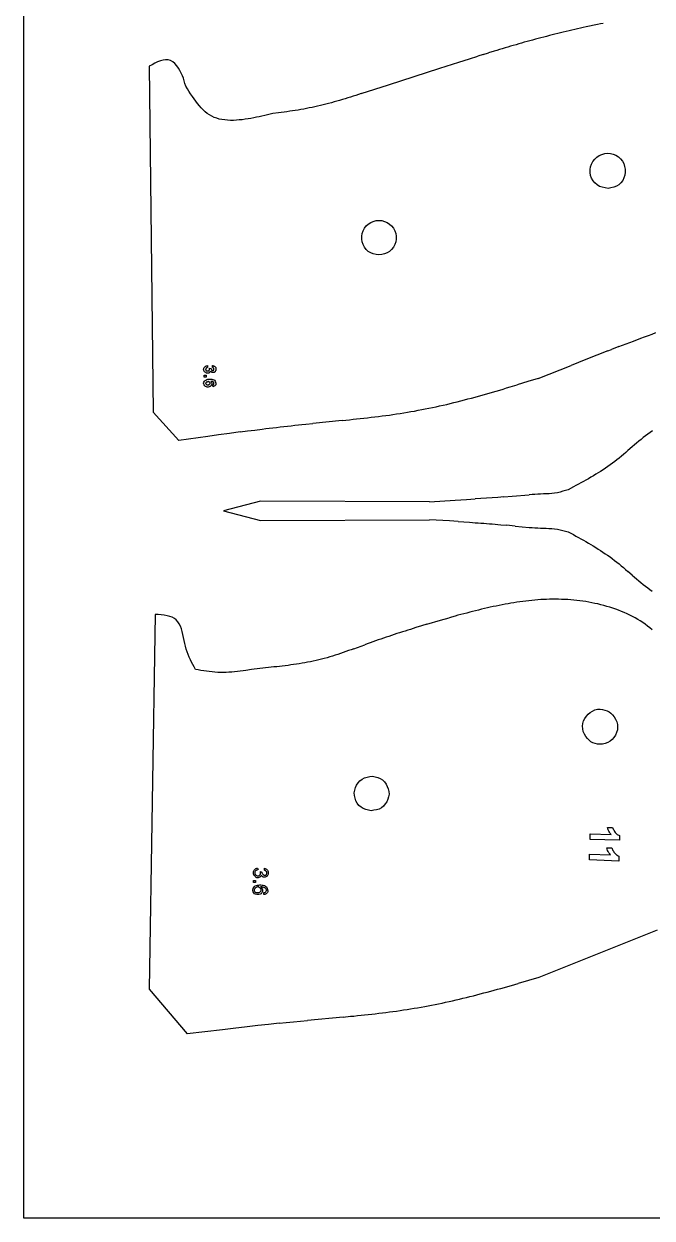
# Model space of a CAD drawing. Extents: x -314 to 250, y -186 to 186.
# Drawn here: x -122.5 to -40.6, y -186.1 to -30.5 of the extents above; entities that cross this region are included whole.
import ezdxf

# ---------------------------------------------------------------- set-up
doc = ezdxf.new("R2010")
doc.units = 0
doc.header["$MEASUREMENT"] = 0
doc.layers.get('0').update_dxf_attribs({"linetype": 'CONTINUOUS'})

msp = doc.modelspace()

# ---------------------------------------------------------------- linework, layer by layer
for p, q in [((-122.45, -186.12), (-122.45, 186.12)), ((-49.97, -31.08), (-50.34, -31.16)), ((-49.6, -31), (-49.97, -31.08)), ((-49.22, -30.92), (-49.6, -31)), ((-47.73, -30.61), (-49.22, -30.92)), ((-47.36, -30.53), (-47.73, -30.61)), ((-46.99, -30.45), (-47.36, -30.53)), ((-56.19, -32.62), (-56.55, -32.72)), ((-55.83, -32.52), (-56.19, -32.62)), ((-55.47, -32.43), (-55.83, -32.52)), ((-55.11, -32.33), (-55.47, -32.43)), ((-54.74, -32.23), (-55.11, -32.33)), ((-54.38, -32.14), (-54.74, -32.23)), ((-54.01, -32.05), (-54.38, -32.14)), ((-53.65, -31.95), (-54.01, -32.05)), ((-53.28, -31.86), (-53.65, -31.95)), ((-52.92, -31.77), (-53.28, -31.86)), ((-52.55, -31.68), (-52.92, -31.77)), ((-52.19, -31.59), (-52.55, -31.68)), ((-51.82, -31.5), (-52.19, -31.59)), ((-51.45, -31.42), (-51.82, -31.5)), ((-51.08, -31.33), (-51.45, -31.42)), ((-50.71, -31.25), (-51.08, -31.33)), ((-50.34, -31.16), (-50.71, -31.25)), ((-61.21, -34.07), (-61.92, -34.29)), ((-60.85, -33.97), (-61.21, -34.07)), ((-60.5, -33.86), (-60.85, -33.97)), ((-60.14, -33.75), (-60.5, -33.86)), ((-59.78, -33.65), (-60.14, -33.75)), ((-59.42, -33.54), (-59.78, -33.65)), ((-59.07, -33.44), (-59.42, -33.54)), ((-58.71, -33.33), (-59.07, -33.44)), ((-58.35, -33.23), (-58.71, -33.33)), ((-57.99, -33.13), (-58.35, -33.23)), ((-57.63, -33.02), (-57.99, -33.13)), ((-57.27, -32.92), (-57.63, -33.02)), ((-56.91, -32.82), (-57.27, -32.92)), ((-56.55, -32.72), (-56.91, -32.82)), ((-105.39, -35.64), (-105.75, -35.84)), ((-105.03, -35.47), (-105.39, -35.64)), ((-104.67, -35.33), (-105.03, -35.47)), ((-104.33, -35.23), (-104.67, -35.33)), ((-104, -35.18), (-104.33, -35.23)), ((-103.67, -35.2), (-104, -35.18)), ((-103.37, -35.29), (-103.67, -35.2)), ((-103.07, -35.46), (-103.37, -35.29)), ((-102.8, -35.69), (-103.07, -35.46)), ((-102.55, -35.97), (-102.8, -35.69)), ((-68.29, -36.29), (-65.81, -35.5)), ((-65.81, -35.5), (-64.4, -35.06)), ((-64.4, -35.06), (-63.34, -34.73)), ((-62.63, -34.51), (-63.34, -34.73)), ((-62.63, -34.51), (-61.92, -34.29)), ((-105.75, -35.84), (-106.12, -36.04)), ((-106.12, -36.04), (-105.62, -81.12)), ((-102.33, -36.28), (-102.55, -35.97)), ((-102.13, -36.61), (-102.33, -36.28)), ((-101.96, -36.94), (-102.13, -36.61)), ((-101.81, -37.28), (-101.96, -36.94)), ((-101.68, -37.61), (-101.81, -37.28)), ((-74.97, -38.47), (-68.29, -36.29)), ((-101.57, -37.95), (-101.68, -37.61)), ((-101.47, -38.29), (-101.57, -37.95)), ((-101.37, -38.63), (-101.47, -38.29)), ((-101.16, -38.97), (-101.37, -38.63)), ((-78.5, -39.61), (-74.97, -38.47)), ((-100.95, -39.3), (-101.16, -38.97)), ((-100.73, -39.64), (-100.95, -39.3)), ((-100.51, -39.96), (-100.73, -39.64)), ((-100.29, -40.29), (-100.51, -39.96)), ((-100.07, -40.6), (-100.29, -40.29)), ((-80.97, -40.38), (-81.33, -40.49)), ((-80.62, -40.28), (-80.97, -40.38)), ((-80.27, -40.17), (-80.62, -40.28)), ((-79.91, -40.06), (-80.27, -40.17)), ((-79.56, -39.95), (-79.91, -40.06)), ((-79.2, -39.84), (-79.56, -39.95)), ((-78.85, -39.72), (-79.2, -39.84)), ((-78.5, -39.61), (-78.85, -39.72)), ((-99.84, -40.9), (-100.07, -40.6)), ((-99.6, -41.19), (-99.84, -40.9)), ((-99.35, -41.46), (-99.6, -41.19)), ((-99.1, -41.72), (-99.35, -41.46)), ((-98.83, -41.96), (-99.1, -41.72)), ((-98.56, -42.18), (-98.83, -41.96)), ((-88.56, -42.01), (-88.93, -42.06)), ((-88.2, -41.96), (-88.56, -42.01)), ((-87.83, -41.91), (-88.2, -41.96)), ((-87.46, -41.85), (-87.83, -41.91)), ((-87.1, -41.79), (-87.46, -41.85)), ((-86.73, -41.74), (-87.1, -41.79)), ((-86.37, -41.67), (-86.73, -41.74)), ((-86, -41.61), (-86.37, -41.67)), ((-85.64, -41.54), (-86, -41.61)), ((-85.28, -41.47), (-85.64, -41.54)), ((-84.91, -41.4), (-85.28, -41.47)), ((-84.55, -41.32), (-84.91, -41.4)), ((-84.19, -41.24), (-84.55, -41.32)), ((-83.83, -41.16), (-84.19, -41.24)), ((-83.47, -41.07), (-83.83, -41.16)), ((-83.11, -40.98), (-83.47, -41.07)), ((-82.76, -40.89), (-83.11, -40.98)), ((-82.4, -40.79), (-82.76, -40.89)), ((-82.04, -40.69), (-82.4, -40.79)), ((-81.69, -40.59), (-82.04, -40.69)), ((-81.33, -40.49), (-81.69, -40.59)), ((-98.27, -42.37), (-98.56, -42.18)), ((-97.97, -42.55), (-98.27, -42.37)), ((-97.66, -42.7), (-97.97, -42.55)), ((-97.34, -42.82), (-97.66, -42.7)), ((-97, -42.92), (-97.34, -42.82)), ((-96.65, -42.99), (-97, -42.92)), ((-96.29, -43.04), (-96.65, -42.99)), ((-95.92, -43.07), (-96.29, -43.04)), ((-95.54, -43.09), (-95.92, -43.07)), ((-95.16, -43.09), (-95.54, -43.09)), ((-94.78, -43.07), (-95.16, -43.09)), ((-94.4, -43.04), (-94.78, -43.07)), ((-94.02, -43), (-94.4, -43.04)), ((-93.64, -42.95), (-94.02, -43)), ((-93.26, -42.89), (-93.64, -42.95)), ((-92.89, -42.83), (-93.26, -42.89)), ((-92.52, -42.76), (-92.89, -42.83)), ((-92.16, -42.69), (-92.52, -42.76)), ((-91.8, -42.62), (-92.16, -42.69)), ((-91.45, -42.54), (-91.8, -42.62)), ((-91.09, -42.46), (-91.45, -42.54)), ((-90.74, -42.38), (-91.09, -42.46)), ((-90.39, -42.29), (-90.74, -42.38)), ((-90.03, -42.21), (-90.39, -42.29)), ((-89.3, -42.11), (-90.03, -42.21)), ((-88.93, -42.06), (-89.3, -42.11)), ((-48.33, -48.44), (-48.1, -48.14)), ((-48.1, -48.14), (-47.83, -47.88)), ((-47.83, -47.88), (-47.51, -47.67)), ((-47.51, -47.67), (-47.17, -47.52)), ((-47.17, -47.52), (-46.8, -47.41)), ((-46.8, -47.41), (-46.43, -47.37)), ((-46.43, -47.37), (-46.05, -47.4)), ((-46.05, -47.4), (-45.68, -47.48)), ((-45.68, -47.48), (-45.33, -47.63)), ((-45.33, -47.63), (-45.01, -47.83)), ((-45.01, -47.83), (-44.73, -48.09)), ((-44.73, -48.09), (-44.5, -48.39)), ((-48.7, -49.51), (-48.63, -49.14)), ((-48.69, -49.89), (-48.7, -49.51)), ((-48.63, -49.14), (-48.51, -48.78)), ((-48.51, -48.78), (-48.33, -48.44)), ((-44.5, -48.39), (-44.32, -48.72)), ((-44.32, -48.72), (-44.2, -49.08)), ((-44.2, -49.08), (-44.13, -49.45)), ((-44.13, -49.45), (-44.12, -49.83)), ((-48.63, -50.26), (-48.69, -49.89)), ((-48.5, -50.62), (-48.63, -50.26)), ((-48.31, -50.95), (-48.5, -50.62)), ((-48.07, -51.25), (-48.31, -50.95)), ((-47.78, -51.5), (-48.07, -51.25)), ((-44.69, -51.22), (-44.96, -51.48)), ((-44.46, -50.91), (-44.69, -51.22)), ((-44.29, -50.57), (-44.46, -50.91)), ((-44.18, -50.21), (-44.29, -50.57)), ((-44.12, -49.83), (-44.18, -50.21)), ((-47.46, -51.69), (-47.78, -51.5)), ((-47.11, -51.81), (-47.46, -51.69)), ((-46.75, -51.9), (-47.11, -51.81)), ((-46.37, -51.96), (-46.75, -51.9)), ((-45.99, -51.9), (-46.37, -51.96)), ((-45.62, -51.81), (-45.99, -51.9)), ((-45.28, -51.68), (-45.62, -51.81)), ((-44.96, -51.48), (-45.28, -51.68)), ((-78.38, -57.82), (-78.26, -57.47)), ((-78.26, -57.47), (-78.09, -57.14)), ((-78.09, -57.14), (-77.86, -56.85)), ((-77.86, -56.85), (-77.59, -56.6)), ((-77.59, -56.6), (-77.28, -56.39)), ((-77.28, -56.39), (-76.94, -56.25)), ((-76.94, -56.25), (-76.57, -56.15)), ((-76.57, -56.15), (-76.2, -56.12)), ((-76.2, -56.12), (-75.83, -56.15)), ((-75.83, -56.15), (-75.47, -56.25)), ((-75.47, -56.25), (-75.13, -56.39)), ((-75.13, -56.39), (-74.82, -56.6)), ((-74.82, -56.6), (-74.55, -56.85)), ((-74.55, -56.85), (-74.32, -57.14)), ((-74.32, -57.14), (-74.14, -57.47)), ((-74.14, -57.47), (-74.02, -57.82)), ((-78.44, -58.19), (-78.38, -57.82)), ((-78.44, -58.56), (-78.44, -58.19)), ((-78.38, -58.93), (-78.44, -58.56)), ((-78.26, -59.28), (-78.38, -58.93)), ((-74.02, -58.93), (-74.14, -59.28)), ((-74.02, -57.82), (-73.96, -58.19)), ((-73.96, -58.56), (-74.02, -58.93)), ((-73.96, -58.19), (-73.96, -58.56)), ((-78.09, -59.61), (-78.26, -59.28)), ((-77.86, -59.91), (-78.09, -59.61)), ((-77.59, -60.16), (-77.86, -59.91)), ((-77.28, -60.35), (-77.59, -60.16)), ((-76.94, -60.48), (-77.28, -60.35)), ((-76.57, -60.57), (-76.94, -60.48)), ((-76.2, -60.63), (-76.57, -60.57)), ((-75.83, -60.57), (-76.2, -60.63)), ((-75.47, -60.48), (-75.83, -60.57)), ((-75.13, -60.35), (-75.47, -60.48)), ((-74.82, -60.16), (-75.13, -60.35)), ((-74.55, -59.91), (-74.82, -60.16)), ((-74.32, -59.61), (-74.55, -59.91)), ((-74.14, -59.28), (-74.32, -59.61)), ((-43.05, -71.84), (-42.08, -71.47)), ((-42.08, -71.47), (-41.6, -71.29)), ((-41.6, -71.29), (-41.11, -71.11)), ((-41.11, -71.11), (-40.63, -70.93)), ((-40.63, -70.93), (-40.14, -70.75)), ((-46.41, -73.13), (-47.84, -73.69)), ((-46.41, -73.13), (-45.93, -72.94)), ((-44.97, -72.57), (-45.93, -72.94)), ((-44.97, -72.57), (-44.01, -72.2)), ((-44.01, -72.2), (-43.05, -71.84)), ((-49.27, -74.25), (-51.18, -75.01)), ((-47.84, -73.69), (-49.27, -74.25)), ((-99.04, -75.58), (-99.03, -75.47)), ((-99.02, -75.67), (-99.04, -75.58)), ((-99.03, -75.47), (-99, -75.38)), ((-98.97, -75.76), (-99.02, -75.67)), ((-99, -75.38), (-98.95, -75.29)), ((-98.91, -75.84), (-98.97, -75.76)), ((-98.95, -75.29), (-98.88, -75.22)), ((-98.83, -75.91), (-98.91, -75.84)), ((-98.88, -75.22), (-98.81, -75.15)), ((-98.75, -75.96), (-98.83, -75.91)), ((-98.81, -75.15), (-98.73, -75.09)), ((-98.77, -75.49), (-98.79, -75.54)), ((-98.79, -75.54), (-98.77, -75.59)), ((-98.74, -75.46), (-98.77, -75.49)), ((-98.77, -75.59), (-98.74, -75.62)), ((-98.66, -76.01), (-98.75, -75.96)), ((-98.72, -75.42), (-98.74, -75.46)), ((-98.74, -75.62), (-98.72, -75.66)), ((-98.73, -75.09), (-98.64, -75.06)), ((-98.7, -75.38), (-98.72, -75.42)), ((-98.72, -75.66), (-98.7, -75.71)), ((-98.67, -75.34), (-98.7, -75.38)), ((-98.7, -75.71), (-98.54, -75.71)), ((-98.63, -75.32), (-98.67, -75.34)), ((-98.56, -76.04), (-98.66, -76.01)), ((-98.64, -75.06), (-98.54, -75.04)), ((-98.58, -75.3), (-98.63, -75.32)), ((-98.54, -75.29), (-98.58, -75.3)), ((-98.46, -76.04), (-98.56, -76.04)), ((-98.54, -75.04), (-98.54, -75.29)), ((-98.54, -75.71), (-98.37, -75.71)), ((-98.37, -76.02), (-98.46, -76.04)), ((-98.37, -75.71), (-98.35, -75.68)), ((-98.29, -75.96), (-98.37, -76.02)), ((-98.35, -75.68), (-98.32, -75.66)), ((-98.32, -75.66), (-98.3, -75.64)), ((-98.3, -75.64), (-98.29, -75.61)), ((-98.29, -75.54), (-98.29, -75.38)), ((-98.29, -75.38), (-98.03, -75.46)), ((-98.29, -75.57), (-98.29, -75.54)), ((-98.29, -75.61), (-98.29, -75.57)), ((-98.12, -75.79), (-98.29, -75.96)), ((-98.07, -75.84), (-98.12, -75.79)), ((-98.02, -75.88), (-98.07, -75.84)), ((-98.03, -75.46), (-98.03, -75.62)), ((-98.03, -75.62), (-97.99, -75.64)), ((-97.97, -75.92), (-98.02, -75.88)), ((-97.99, -75.64), (-97.96, -75.66)), ((-97.91, -75.95), (-97.97, -75.92)), ((-97.96, -75.66), (-97.93, -75.69)), ((-97.93, -75.69), (-97.89, -75.7)), ((-97.84, -75.96), (-97.91, -75.95)), ((-97.89, -75.7), (-97.85, -75.7)), ((-97.87, -75.29), (-97.87, -75.04)), ((-97.87, -75.04), (-97.83, -75.05)), ((-97.84, -75.3), (-97.87, -75.29)), ((-97.85, -75.7), (-97.81, -75.69)), ((-97.81, -75.31), (-97.84, -75.3)), ((-97.78, -75.96), (-97.84, -75.96)), ((-97.83, -75.05), (-97.78, -75.06)), ((-97.79, -75.33), (-97.81, -75.31)), ((-97.81, -75.69), (-97.78, -75.66)), ((-97.76, -75.36), (-97.79, -75.33)), ((-97.78, -75.06), (-97.74, -75.08)), ((-97.78, -75.66), (-97.75, -75.64)), ((-97.71, -75.95), (-97.78, -75.96)), ((-97.74, -75.37), (-97.76, -75.36)), ((-97.75, -75.64), (-97.7, -75.62)), ((-97.74, -75.08), (-97.7, -75.1)), ((-97.7, -75.38), (-97.74, -75.37)), ((-97.65, -75.94), (-97.71, -75.95)), ((-97.7, -75.1), (-97.66, -75.12)), ((-97.7, -75.54), (-97.7, -75.38)), ((-97.7, -75.62), (-97.7, -75.54)), ((-97.66, -75.12), (-97.62, -75.13)), ((-97.62, -75.88), (-97.65, -75.94)), ((-97.62, -75.13), (-97.45, -75.29)), ((-97.56, -75.84), (-97.62, -75.88)), ((-97.52, -75.79), (-97.56, -75.84)), ((-97.48, -75.74), (-97.52, -75.79)), ((-97.46, -75.67), (-97.48, -75.74)), ((-97.45, -75.61), (-97.46, -75.67)), ((-97.45, -75.29), (-97.45, -75.54)), ((-97.45, -75.54), (-97.45, -75.61)), ((-55.45, -76.71), (-51.18, -75.01)), ((-99.04, -77.32), (-99, -77.2)), ((-99.02, -77.45), (-99.04, -77.32)), ((-98.97, -77.57), (-99.02, -77.45)), ((-99, -77.2), (-98.94, -77.08)), ((-98.89, -77.68), (-98.97, -77.57)), ((-98.95, -76.29), (-98.7, -76.29)), ((-98.95, -76.54), (-98.95, -76.29)), ((-98.7, -76.54), (-98.95, -76.54)), ((-98.94, -77.08), (-98.84, -77)), ((-98.8, -77.77), (-98.89, -77.68)), ((-98.84, -77), (-98.74, -76.92)), ((-98.68, -77.83), (-98.8, -77.77)), ((-98.77, -77.32), (-98.79, -77.37)), ((-98.79, -77.37), (-98.7, -77.46)), ((-98.74, -77.29), (-98.77, -77.32)), ((-98.74, -76.92), (-98.62, -76.86)), ((-98.71, -77.24), (-98.74, -77.29)), ((-98.69, -77.2), (-98.71, -77.24)), ((-98.7, -76.29), (-98.7, -76.54)), ((-98.7, -77.46), (-98.66, -77.5)), ((-98.64, -77.19), (-98.69, -77.2)), ((-98.66, -77.5), (-98.61, -77.53)), ((-98.59, -77.18), (-98.64, -77.19)), ((-98.62, -76.86), (-98.5, -76.82)), ((-98.61, -77.53), (-98.56, -77.54)), ((-98.55, -77.15), (-98.59, -77.18)), ((-98.56, -77.54), (-98.5, -77.54)), ((-98.5, -77.14), (-98.55, -77.15)), ((-98.5, -76.82), (-98.37, -76.8)), ((-98.45, -77.13), (-98.5, -77.14)), ((-98.5, -77.54), (-98.44, -77.54)), ((-98.39, -77.13), (-98.45, -77.13)), ((-98.44, -77.54), (-98.39, -77.54)), ((-98.33, -77.14), (-98.39, -77.13)), ((-98.39, -77.54), (-98.33, -77.53)), ((-98.37, -76.8), (-98.24, -76.79)), ((-98.3, -77.18), (-98.33, -77.14)), ((-98.33, -77.53), (-98.3, -77.48)), ((-98.27, -77.22), (-98.3, -77.18)), ((-98.3, -77.48), (-98.26, -77.45)), ((-98.19, -77.76), (-98.3, -77.83)), ((-98.22, -77.24), (-98.27, -77.22)), ((-98.26, -77.45), (-98.21, -77.42)), ((-98.24, -76.79), (-98.11, -76.8)), ((-98.21, -77.3), (-98.22, -77.24)), ((-98.2, -77.36), (-98.21, -77.3)), ((-98.21, -77.42), (-98.2, -77.36)), ((-98.09, -77.68), (-98.19, -77.76)), ((-98.06, -77.13), (-98.12, -77.13)), ((-98.12, -77.13), (-98.03, -77.22)), ((-98.11, -76.8), (-97.98, -76.82)), ((-98.01, -77.58), (-98.09, -77.68)), ((-98, -77.13), (-98.06, -77.13)), ((-98.03, -77.22), (-97.96, -77.33)), ((-97.96, -77.46), (-98.01, -77.58)), ((-97.93, -77.13), (-98, -77.13)), ((-97.98, -76.82), (-97.86, -76.85)), ((-97.96, -77.33), (-97.96, -77.46)), ((-97.86, -77.13), (-97.93, -77.13)), ((-97.87, -77.54), (-97.84, -77.54)), ((-97.79, -77.79), (-97.87, -77.54)), ((-97.86, -76.85), (-97.73, -76.9)), ((-97.82, -77.17), (-97.86, -77.13)), ((-97.84, -77.54), (-97.8, -77.54)), ((-97.77, -77.22), (-97.82, -77.17)), ((-97.8, -77.54), (-97.78, -77.52)), ((-97.67, -77.74), (-97.79, -77.79)), ((-97.78, -77.52), (-97.75, -77.5)), ((-97.72, -77.25), (-97.77, -77.22)), ((-97.75, -77.5), (-97.73, -77.48)), ((-97.73, -76.9), (-97.62, -76.96)), ((-97.73, -77.48), (-97.7, -77.46)), ((-97.71, -77.31), (-97.72, -77.25)), ((-97.7, -77.37), (-97.71, -77.31)), ((-97.7, -77.46), (-97.7, -77.37)), ((-97.57, -77.66), (-97.67, -77.74)), ((-97.62, -76.96), (-97.54, -77.06)), ((-97.47, -77.57), (-97.57, -77.66)), ((-97.54, -77.06), (-97.49, -77.18)), ((-97.49, -77.18), (-97.46, -77.31)), ((-97.45, -77.44), (-97.47, -77.57)), ((-97.46, -77.31), (-97.45, -77.44)), ((-59.11, -77.82), (-58.19, -77.55)), ((-56.82, -77.13), (-58.19, -77.55)), ((-55.45, -76.71), (-56.82, -77.13)), ((-98.56, -77.86), (-98.68, -77.83)), ((-98.43, -77.87), (-98.56, -77.86)), ((-98.3, -77.83), (-98.43, -77.87)), ((-64.61, -79.39), (-64.15, -79.27)), ((-64.15, -79.27), (-63.69, -79.14)), ((-63.69, -79.14), (-63.23, -79.02)), ((-63.23, -79.02), (-62.77, -78.89)), ((-62.77, -78.89), (-62.31, -78.76)), ((-62.31, -78.76), (-61.86, -78.63)), ((-61.86, -78.63), (-61.4, -78.5)), ((-61.4, -78.5), (-60.94, -78.37)), ((-60.94, -78.37), (-60.48, -78.23)), ((-60.48, -78.23), (-60.02, -78.1)), ((-60.02, -78.1), (-59.57, -77.96)), ((-59.57, -77.96), (-59.11, -77.82)), ((-71.57, -80.96), (-71.1, -80.87)), ((-71.1, -80.87), (-70.63, -80.78)), ((-70.63, -80.78), (-70.17, -80.69)), ((-70.17, -80.69), (-69.7, -80.6)), ((-69.7, -80.6), (-69.24, -80.5)), ((-69.24, -80.5), (-68.77, -80.4)), ((-68.77, -80.4), (-68.31, -80.3)), ((-68.31, -80.3), (-67.84, -80.19)), ((-67.84, -80.19), (-67.38, -80.09)), ((-67.38, -80.09), (-66.92, -79.98)), ((-66.92, -79.98), (-66.46, -79.86)), ((-66.46, -79.86), (-66, -79.75)), ((-66, -79.75), (-65.53, -79.63)), ((-65.53, -79.63), (-65.07, -79.51)), ((-65.07, -79.51), (-64.61, -79.39)), ((-105.62, -81.12), (-102.28, -84.79)), ((-81.01, -82.19), (-84.8, -82.57)), ((-81.01, -82.19), (-80.06, -82.09)), ((-80.06, -82.09), (-79.58, -82.04)), ((-79.58, -82.04), (-79.11, -81.99)), ((-79.11, -81.99), (-78.63, -81.94)), ((-78.63, -81.94), (-78.16, -81.89)), ((-78.16, -81.89), (-77.69, -81.83)), ((-77.69, -81.83), (-77.21, -81.78)), ((-77.21, -81.78), (-76.74, -81.72)), ((-76.74, -81.72), (-76.27, -81.66)), ((-76.27, -81.66), (-75.8, -81.6)), ((-75.8, -81.6), (-75.33, -81.54)), ((-75.33, -81.54), (-74.85, -81.48)), ((-74.85, -81.48), (-74.38, -81.41)), ((-74.38, -81.41), (-73.91, -81.34)), ((-73.91, -81.34), (-73.44, -81.27)), ((-73.44, -81.27), (-72.97, -81.2)), ((-72.97, -81.2), (-72.5, -81.12)), ((-72.5, -81.12), (-72.04, -81.04)), ((-72.04, -81.04), (-71.57, -80.96)), ((-95.68, -83.88), (-97.1, -84.07)), ((-94.27, -83.69), (-95.68, -83.88)), ((-94.27, -83.69), (-93.32, -83.56)), ((-93.32, -83.56), (-92.38, -83.44)), ((-92.38, -83.44), (-91.43, -83.32)), ((-91.43, -83.32), (-90.96, -83.26)), ((-90.96, -83.26), (-90.49, -83.2)), ((-90.49, -83.2), (-90.02, -83.15)), ((-90.02, -83.15), (-89.54, -83.09)), ((-89.54, -83.09), (-89.07, -83.03)), ((-89.07, -83.03), (-88.6, -82.98)), ((-88.6, -82.98), (-88.12, -82.93)), ((-88.12, -82.93), (-87.65, -82.87)), ((-87.65, -82.87), (-87.17, -82.82)), ((-87.17, -82.82), (-86.7, -82.77)), ((-86.7, -82.77), (-86.23, -82.72)), ((-86.23, -82.72), (-85.75, -82.67)), ((-85.75, -82.67), (-84.8, -82.57)), ((-41.19, -83.98), (-41.49, -84.2)), ((-40.89, -83.76), (-41.19, -83.98)), ((-40.59, -83.55), (-40.89, -83.76)), ((-98.51, -84.26), (-102.28, -84.79)), ((-97.1, -84.07), (-98.51, -84.26)), ((-42.92, -85.38), (-43.21, -85.63)), ((-42.64, -85.14), (-42.92, -85.38)), ((-42.36, -84.9), (-42.64, -85.14)), ((-42.07, -84.66), (-42.36, -84.9)), ((-41.78, -84.43), (-42.07, -84.66)), ((-41.49, -84.2), (-41.78, -84.43)), ((-44.92, -87.09), (-45.21, -87.32)), ((-44.63, -86.85), (-44.92, -87.09)), ((-44.34, -86.61), (-44.63, -86.85)), ((-44.06, -86.37), (-44.34, -86.61)), ((-43.77, -86.12), (-44.06, -86.37)), ((-43.21, -85.63), (-43.77, -86.12)), ((-47.02, -88.62), (-47.33, -88.82)), ((-46.71, -88.41), (-47.02, -88.62)), ((-46.41, -88.2), (-46.71, -88.41)), ((-46.1, -87.99), (-46.41, -88.2)), ((-45.8, -87.77), (-46.1, -87.99)), ((-45.5, -87.55), (-45.8, -87.77)), ((-45.21, -87.32), (-45.5, -87.55)), ((-49.57, -90.14), (-49.9, -90.32)), ((-49.25, -89.96), (-49.57, -90.14)), ((-48.93, -89.78), (-49.25, -89.96)), ((-48.6, -89.59), (-48.93, -89.78)), ((-48.28, -89.4), (-48.6, -89.59)), ((-47.97, -89.21), (-48.28, -89.4)), ((-47.65, -89.01), (-47.97, -89.21)), ((-47.33, -88.82), (-47.65, -89.01)), ((-55.15, -91.79), (-55.52, -91.81)), ((-54.78, -91.77), (-55.15, -91.79)), ((-54.42, -91.75), (-54.78, -91.77)), ((-54.05, -91.73), (-54.42, -91.75)), ((-53.68, -91.71), (-54.05, -91.73)), ((-53.32, -91.66), (-53.68, -91.71)), ((-52.96, -91.6), (-53.32, -91.66)), ((-52.6, -91.52), (-52.96, -91.6)), ((-52.24, -91.42), (-52.6, -91.52)), ((-51.89, -91.32), (-52.24, -91.42)), ((-51.54, -91.21), (-51.89, -91.32)), ((-50.88, -90.86), (-51.54, -91.21)), ((-50.55, -90.68), (-50.88, -90.86)), ((-50.23, -90.5), (-50.55, -90.68)), ((-49.9, -90.32), (-50.23, -90.5)), ((-91.62, -92.71), (-96.45, -93.96)), ((-69.62, -92.79), (-91.62, -92.71)), ((-69.62, -92.79), (-66.27, -92.59)), ((-66.27, -92.59), (-64.79, -92.5)), ((-64.79, -92.5), (-63.67, -92.42)), ((-62.93, -92.37), (-63.67, -92.42)), ((-62.19, -92.32), (-62.93, -92.37)), ((-61.45, -92.26), (-62.19, -92.32)), ((-60.7, -92.21), (-61.45, -92.26)), ((-59.96, -92.15), (-60.7, -92.21)), ((-59.96, -92.15), (-58.85, -92.06)), ((-58.85, -92.06), (-56.62, -91.88)), ((-56.25, -91.85), (-56.62, -91.88)), ((-55.89, -91.83), (-56.25, -91.85)), ((-55.52, -91.81), (-55.89, -91.83)), ((-96.45, -93.96), (-91.62, -95.21)), ((-91.62, -95.21), (-69.62, -95.12)), ((-67.02, -95.28), (-69.62, -95.12)), ((-65.9, -95.36), (-67.02, -95.28)), ((-65.9, -95.36), (-65.16, -95.41)), ((-65.16, -95.41), (-64.41, -95.46)), ((-64.41, -95.46), (-64.04, -95.48)), ((-64.04, -95.48), (-63.67, -95.51)), ((-63.67, -95.51), (-63.3, -95.54)), ((-63.3, -95.54), (-62.93, -95.56)), ((-62.93, -95.56), (-62.56, -95.59)), ((-62.56, -95.59), (-62.19, -95.62)), ((-62.19, -95.62), (-61.81, -95.65)), ((-61.81, -95.65), (-61.44, -95.68)), ((-61.44, -95.68), (-61.07, -95.71)), ((-61.07, -95.71), (-60.7, -95.75)), ((-60.7, -95.75), (-60.33, -95.78)), ((-60.33, -95.78), (-59.59, -95.85)), ((-58.47, -95.95), (-59.59, -95.85)), ((-58.47, -95.95), (-56.62, -96.13)), ((-56.62, -96.13), (-56.26, -96.15)), ((-56.26, -96.15), (-55.89, -96.17)), ((-55.89, -96.17), (-55.52, -96.19)), ((-55.52, -96.19), (-55.16, -96.21)), ((-55.16, -96.21), (-54.79, -96.23)), ((-54.79, -96.23), (-54.42, -96.24)), ((-54.42, -96.24), (-54.06, -96.26)), ((-54.06, -96.26), (-53.69, -96.28)), ((-53.69, -96.28), (-53.33, -96.32)), ((-53.33, -96.32), (-52.97, -96.37)), ((-52.97, -96.37), (-52.61, -96.44)), ((-52.61, -96.44), (-52.25, -96.52)), ((-52.25, -96.52), (-51.89, -96.61)), ((-51.89, -96.61), (-51.54, -96.71)), ((-51.54, -96.71), (-50.88, -97.07)), ((-50.88, -97.07), (-50.56, -97.25)), ((-50.56, -97.25), (-50.23, -97.43)), ((-50.23, -97.43), (-49.9, -97.61)), ((-49.9, -97.61), (-49.58, -97.79)), ((-49.58, -97.79), (-49.25, -97.98)), ((-49.25, -97.98), (-48.93, -98.16)), ((-48.93, -98.16), (-48.61, -98.35)), ((-48.61, -98.35), (-48.29, -98.54)), ((-48.29, -98.54), (-47.97, -98.74)), ((-47.97, -98.74), (-47.66, -98.94)), ((-47.66, -98.94), (-47.34, -99.14)), ((-47.34, -99.14), (-47.03, -99.34)), ((-47.03, -99.34), (-46.72, -99.55)), ((-46.72, -99.55), (-46.42, -99.76)), ((-46.42, -99.76), (-46.11, -99.97)), ((-46.11, -99.97), (-45.81, -100.19)), ((-45.81, -100.19), (-45.51, -100.42)), ((-45.51, -100.42), (-45.22, -100.65)), ((-45.22, -100.65), (-44.93, -100.88)), ((-44.93, -100.88), (-44.64, -101.12)), ((-44.64, -101.12), (-44.35, -101.36)), ((-44.35, -101.36), (-44.07, -101.61)), ((-44.07, -101.61), (-43.78, -101.85)), ((-43.22, -102.35), (-43.78, -101.85)), ((-43.22, -102.35), (-42.94, -102.59)), ((-42.94, -102.59), (-42.65, -102.84)), ((-42.65, -102.84), (-42.37, -103.08)), ((-42.37, -103.08), (-42.08, -103.32)), ((-42.08, -103.32), (-41.79, -103.55)), ((-41.79, -103.55), (-41.5, -103.78)), ((-41.5, -103.78), (-41.2, -104.01)), ((-41.2, -104.01), (-40.91, -104.22)), ((-40.91, -104.22), (-40.6, -104.43)), ((-57.46, -105.77), (-57.85, -105.82)), ((-57.08, -105.72), (-57.46, -105.77)), ((-56.69, -105.68), (-57.08, -105.72)), ((-56.3, -105.64), (-56.69, -105.68)), ((-55.91, -105.6), (-56.3, -105.64)), ((-55.53, -105.57), (-55.91, -105.6)), ((-55.14, -105.54), (-55.53, -105.57)), ((-54.75, -105.52), (-55.14, -105.54)), ((-54.36, -105.51), (-54.75, -105.52)), ((-53.97, -105.49), (-54.36, -105.51)), ((-53.58, -105.49), (-53.97, -105.49)), ((-53.19, -105.49), (-53.58, -105.49)), ((-52.8, -105.49), (-53.19, -105.49)), ((-52.41, -105.5), (-52.8, -105.49)), ((-52.02, -105.51), (-52.41, -105.5)), ((-51.62, -105.54), (-52.02, -105.51)), ((-51.23, -105.56), (-51.62, -105.54)), ((-50.84, -105.6), (-51.23, -105.56)), ((-50.44, -105.64), (-50.84, -105.6)), ((-50.05, -105.68), (-50.44, -105.64)), ((-49.66, -105.74), (-50.05, -105.68)), ((-49.26, -105.8), (-49.66, -105.74)), ((-48.87, -105.86), (-49.26, -105.8)), ((-64.76, -107.28), (-65.14, -107.38)), ((-64.38, -107.18), (-64.76, -107.28)), ((-64, -107.08), (-64.38, -107.18)), ((-63.61, -106.98), (-64, -107.08)), ((-63.23, -106.89), (-63.61, -106.98)), ((-62.85, -106.8), (-63.23, -106.89)), ((-62.46, -106.71), (-62.85, -106.8)), ((-62.08, -106.62), (-62.46, -106.71)), ((-61.7, -106.53), (-62.08, -106.62)), ((-61.31, -106.45), (-61.7, -106.53)), ((-60.93, -106.37), (-61.31, -106.45)), ((-60.54, -106.29), (-60.93, -106.37)), ((-60.16, -106.21), (-60.54, -106.29)), ((-59.78, -106.14), (-60.16, -106.21)), ((-59.39, -106.07), (-59.78, -106.14)), ((-59.01, -106), (-59.39, -106.07)), ((-58.62, -105.94), (-59.01, -106)), ((-58.23, -105.88), (-58.62, -105.94)), ((-57.85, -105.82), (-58.23, -105.88)), ((-48.47, -105.94), (-48.87, -105.86)), ((-48.08, -106.02), (-48.47, -105.94)), ((-47.68, -106.1), (-48.08, -106.02)), ((-47.29, -106.2), (-47.68, -106.1)), ((-46.9, -106.3), (-47.29, -106.2)), ((-46.51, -106.41), (-46.9, -106.3)), ((-46.13, -106.53), (-46.51, -106.41)), ((-45.75, -106.65), (-46.13, -106.53)), ((-45.37, -106.78), (-45.75, -106.65)), ((-44.99, -106.92), (-45.37, -106.78)), ((-44.62, -107.07), (-44.99, -106.92)), ((-44.25, -107.22), (-44.62, -107.07)), ((-43.89, -107.39), (-44.25, -107.22)), ((-105.37, -107.46), (-106.12, -156.29)), ((-104.97, -107.49), (-105.37, -107.46)), ((-104.57, -107.52), (-104.97, -107.49)), ((-104.18, -107.57), (-104.57, -107.52)), ((-103.81, -107.63), (-104.18, -107.57)), ((-103.46, -107.72), (-103.81, -107.63)), ((-103.14, -107.84), (-103.46, -107.72)), ((-102.85, -108), (-103.14, -107.84)), ((-102.6, -108.19), (-102.85, -108)), ((-102.39, -108.43), (-102.6, -108.19)), ((-102.21, -108.71), (-102.39, -108.43)), ((-102.06, -109.01), (-102.21, -108.71)), ((-69.97, -108.75), (-70.68, -108.97)), ((-69.97, -108.75), (-68.2, -108.21)), ((-68.2, -108.21), (-67.06, -107.89)), ((-66.29, -107.68), (-67.06, -107.89)), ((-65.91, -107.58), (-66.29, -107.68)), ((-65.53, -107.48), (-65.91, -107.58)), ((-65.14, -107.38), (-65.53, -107.48)), ((-43.54, -107.56), (-43.89, -107.39)), ((-43.18, -107.73), (-43.54, -107.56)), ((-42.84, -107.92), (-43.18, -107.73)), ((-42.5, -108.12), (-42.84, -107.92)), ((-42.17, -108.32), (-42.5, -108.12)), ((-41.84, -108.53), (-42.17, -108.32)), ((-41.53, -108.75), (-41.84, -108.53)), ((-41.22, -108.98), (-41.53, -108.75)), ((-101.94, -109.35), (-102.06, -109.01)), ((-101.83, -109.71), (-101.94, -109.35)), ((-101.74, -110.08), (-101.83, -109.71)), ((-101.65, -110.46), (-101.74, -110.08)), ((-101.57, -110.85), (-101.65, -110.46)), ((-75.26, -110.43), (-75.62, -110.55)), ((-74.91, -110.32), (-75.26, -110.43)), ((-74.56, -110.2), (-74.91, -110.32)), ((-74.21, -110.08), (-74.56, -110.2)), ((-73.86, -109.97), (-74.21, -110.08)), ((-73.51, -109.85), (-73.86, -109.97)), ((-73.15, -109.74), (-73.51, -109.85)), ((-72.8, -109.63), (-73.15, -109.74)), ((-72.45, -109.52), (-72.8, -109.63)), ((-72.09, -109.41), (-72.45, -109.52)), ((-71.74, -109.3), (-72.09, -109.41)), ((-71.39, -109.18), (-71.74, -109.3)), ((-70.68, -108.97), (-71.39, -109.18)), ((-40.91, -109.22), (-41.22, -108.98)), ((-40.62, -109.46), (-40.91, -109.22)), ((-101.49, -111.24), (-101.57, -110.85)), ((-101.4, -111.62), (-101.49, -111.24)), ((-101.3, -111.99), (-101.4, -111.62)), ((-101.18, -112.35), (-101.3, -111.99)), ((-79.46, -111.93), (-79.81, -112.06)), ((-79.46, -111.93), (-78.06, -111.42)), ((-77.72, -111.29), (-78.06, -111.42)), ((-77.37, -111.16), (-77.72, -111.29)), ((-77.02, -111.04), (-77.37, -111.16)), ((-76.67, -110.92), (-77.02, -111.04)), ((-76.32, -110.79), (-76.67, -110.92)), ((-75.97, -110.67), (-76.32, -110.79)), ((-75.62, -110.55), (-75.97, -110.67)), ((-101.05, -112.7), (-101.18, -112.35)), ((-100.91, -113.03), (-101.05, -112.7)), ((-100.76, -113.36), (-100.91, -113.03)), ((-100.61, -113.68), (-100.76, -113.36)), ((-84.76, -113.55), (-85.12, -113.63)), ((-84.4, -113.47), (-84.76, -113.55)), ((-84.04, -113.39), (-84.4, -113.47)), ((-83.68, -113.3), (-84.04, -113.39)), ((-83.33, -113.21), (-83.68, -113.3)), ((-82.97, -113.11), (-83.33, -113.21)), ((-82.62, -113.01), (-82.97, -113.11)), ((-82.26, -112.9), (-82.62, -113.01)), ((-81.91, -112.79), (-82.26, -112.9)), ((-81.56, -112.67), (-81.91, -112.79)), ((-81.21, -112.55), (-81.56, -112.67)), ((-80.86, -112.43), (-81.21, -112.55)), ((-80.51, -112.31), (-80.86, -112.43)), ((-80.16, -112.18), (-80.51, -112.31)), ((-79.81, -112.06), (-80.16, -112.18)), ((-100.45, -114), (-100.61, -113.68)), ((-100.28, -114.31), (-100.45, -114)), ((-100.12, -114.62), (-100.28, -114.31)), ((-99.75, -114.69), (-100.12, -114.62)), ((-99.39, -114.75), (-99.75, -114.69)), ((-99.02, -114.81), (-99.39, -114.75)), ((-98.66, -114.86), (-99.02, -114.81)), ((-98.3, -114.91), (-98.66, -114.86)), ((-97.93, -114.95), (-98.3, -114.91)), ((-97.57, -114.98), (-97.93, -114.95)), ((-97.2, -115.01), (-97.57, -114.98)), ((-96.83, -115.02), (-97.2, -115.01)), ((-96.47, -115.02), (-96.83, -115.02)), ((-96.1, -115.01), (-96.47, -115.02)), ((-95.74, -114.99), (-96.1, -115.01)), ((-95.37, -114.97), (-95.74, -114.99)), ((-95.01, -114.93), (-95.37, -114.97)), ((-94.64, -114.89), (-95.01, -114.93)), ((-94.27, -114.85), (-94.64, -114.89)), ((-93.91, -114.8), (-94.27, -114.85)), ((-93.54, -114.75), (-93.91, -114.8)), ((-92.81, -114.65), (-93.54, -114.75)), ((-92.44, -114.6), (-92.81, -114.65)), ((-92.08, -114.55), (-92.44, -114.6)), ((-91.71, -114.51), (-92.08, -114.55)), ((-91.34, -114.47), (-91.71, -114.51)), ((-90.98, -114.43), (-91.34, -114.47)), ((-90.61, -114.39), (-90.98, -114.43)), ((-90.25, -114.35), (-90.61, -114.39)), ((-89.88, -114.31), (-90.25, -114.35)), ((-89.52, -114.28), (-89.88, -114.31)), ((-88.79, -114.21), (-89.52, -114.28)), ((-88.05, -114.1), (-88.79, -114.21)), ((-87.68, -114.05), (-88.05, -114.1)), ((-87.32, -114), (-87.68, -114.05)), ((-86.95, -113.94), (-87.32, -114)), ((-86.58, -113.89), (-86.95, -113.94)), ((-86.22, -113.83), (-86.58, -113.89)), ((-85.85, -113.76), (-86.22, -113.83)), ((-85.49, -113.7), (-85.85, -113.76)), ((-85.12, -113.63), (-85.49, -113.7)), ((-47.72, -119.83), (-47.37, -119.79)), ((-47.37, -119.79), (-47.08, -119.85)), ((-49.66, -121.68), (-49.55, -121.34)), ((-49.55, -121.34), (-49.39, -121.02)), ((-49.39, -121.02), (-49.19, -120.73)), ((-49.19, -120.73), (-48.96, -120.47)), ((-48.96, -120.47), (-48.69, -120.24)), ((-48.69, -120.24), (-48.39, -120.05)), ((-48.39, -120.05), (-48.07, -119.91)), ((-48.07, -119.91), (-47.72, -119.83)), ((-47.08, -119.85), (-46.79, -119.92)), ((-46.79, -119.92), (-46.5, -120.01)), ((-46.5, -120.01), (-46.24, -120.15)), ((-46.24, -120.15), (-46, -120.33)), ((-46, -120.33), (-45.79, -120.54)), ((-45.79, -120.54), (-45.56, -120.82)), ((-45.56, -120.82), (-45.38, -121.12)), ((-45.38, -121.12), (-45.24, -121.46)), ((-49.7, -122.03), (-49.66, -121.68)), ((-49.67, -122.38), (-49.7, -122.03)), ((-49.59, -122.73), (-49.67, -122.38)), ((-49.45, -123.05), (-49.59, -122.73)), ((-45.25, -122.86), (-45.4, -123.18)), ((-45.15, -122.51), (-45.25, -122.86)), ((-45.24, -121.46), (-45.15, -121.8)), ((-45.15, -121.8), (-45.12, -122.16)), ((-45.12, -122.16), (-45.15, -122.51)), ((-49.26, -123.35), (-49.45, -123.05)), ((-49.04, -123.62), (-49.26, -123.35)), ((-48.84, -123.85), (-49.04, -123.62)), ((-48.61, -124.05), (-48.84, -123.85)), ((-48.35, -124.2), (-48.61, -124.05)), ((-48.05, -124.3), (-48.35, -124.2)), ((-47.76, -124.35), (-48.05, -124.3)), ((-47.45, -124.37), (-47.76, -124.35)), ((-47.1, -124.35), (-47.45, -124.37)), ((-46.75, -124.29), (-47.1, -124.35)), ((-46.41, -124.16), (-46.75, -124.29)), ((-46.1, -123.98), (-46.41, -124.16)), ((-45.83, -123.75), (-46.1, -123.98)), ((-45.6, -123.48), (-45.83, -123.75)), ((-45.4, -123.18), (-45.6, -123.48)), ((-78.92, -129.4), (-78.68, -129.13)), ((-78.68, -129.13), (-78.39, -128.91)), ((-78.39, -128.91), (-78.08, -128.75)), ((-78.08, -128.75), (-77.74, -128.65)), ((-77.74, -128.65), (-77.39, -128.59)), ((-77.39, -128.59), (-77.04, -128.54)), ((-77.04, -128.54), (-76.69, -128.62)), ((-76.69, -128.62), (-76.36, -128.71)), ((-76.36, -128.71), (-76.04, -128.84)), ((-76.04, -128.84), (-75.75, -129.03)), ((-75.75, -129.03), (-75.49, -129.27)), ((-79.45, -130.71), (-79.36, -130.36)), ((-79.39, -131.06), (-79.45, -130.71)), ((-79.36, -130.36), (-79.26, -130.02)), ((-79.26, -130.02), (-79.12, -129.7)), ((-79.12, -129.7), (-78.92, -129.4)), ((-75.49, -129.27), (-75.28, -129.56)), ((-75.28, -129.56), (-75.12, -129.87)), ((-75.12, -129.87), (-75.01, -130.19)), ((-75.01, -130.19), (-74.93, -130.53)), ((-74.93, -130.53), (-74.87, -130.88)), ((-79.32, -131.41), (-79.39, -131.06)), ((-79.2, -131.75), (-79.32, -131.41)), ((-79.03, -132.06), (-79.2, -131.75)), ((-78.81, -132.35), (-79.03, -132.06)), ((-75.38, -132.16), (-75.61, -132.43)), ((-75.19, -131.87), (-75.38, -132.16)), ((-75.06, -131.55), (-75.19, -131.87)), ((-74.96, -131.22), (-75.06, -131.55)), ((-74.87, -130.88), (-74.96, -131.22)), ((-78.54, -132.59), (-78.81, -132.35)), ((-78.24, -132.77), (-78.54, -132.59)), ((-77.91, -132.89), (-78.24, -132.77)), ((-77.56, -132.98), (-77.91, -132.89)), ((-77.2, -133.04), (-77.56, -132.98)), ((-76.85, -132.99), (-77.2, -133.04)), ((-76.51, -132.93), (-76.85, -132.99)), ((-76.19, -132.82), (-76.51, -132.93)), ((-75.88, -132.65), (-76.19, -132.82)), ((-75.61, -132.43), (-75.88, -132.65)), ((-46.45, -135.21), (-45.79, -135.21)), ((-46.4, -135.38), (-46.45, -135.21)), ((-46.34, -135.54), (-46.4, -135.38)), ((-45.79, -135.21), (-45.73, -135.32)), ((-45.73, -135.32), (-45.68, -135.44)), ((-48.7, -136.79), (-48.7, -136.04)), ((-48.7, -136.04), (-45.95, -136.12)), ((-44.87, -136.88), (-48.7, -136.79)), ((-46.26, -135.7), (-46.34, -135.54)), ((-46.17, -135.85), (-46.26, -135.7)), ((-46.07, -135.99), (-46.17, -135.85)), ((-45.95, -136.12), (-46.07, -135.99)), ((-45.68, -135.44), (-45.63, -135.55)), ((-45.63, -135.55), (-45.58, -135.66)), ((-45.58, -135.66), (-45.52, -135.77)), ((-45.52, -135.77), (-45.45, -135.87)), ((-45.45, -135.87), (-45.37, -135.96)), ((-45.37, -135.96), (-45.28, -136.04)), ((-45.28, -136.04), (-45.19, -136.12)), ((-45.19, -136.12), (-45.09, -136.19)), ((-45.09, -136.19), (-44.98, -136.24)), ((-44.98, -136.24), (-44.87, -136.29)), ((-44.87, -136.29), (-44.87, -136.88)), ((-46.48, -138.04), (-46.54, -137.87)), ((-46.54, -137.87), (-45.87, -137.87)), ((-46.42, -138.21), (-46.48, -138.04)), ((-46.35, -138.37), (-46.42, -138.21)), ((-46.26, -138.52), (-46.35, -138.37)), ((-45.87, -137.87), (-45.82, -137.99)), ((-45.82, -137.99), (-45.77, -138.1)), ((-45.77, -138.1), (-45.72, -138.22)), ((-45.72, -138.22), (-45.66, -138.33)), ((-45.66, -138.33), (-45.6, -138.44)), ((-45.6, -138.44), (-45.53, -138.54)), ((-48.79, -139.46), (-48.79, -138.71)), ((-48.79, -138.71), (-46.04, -138.79)), ((-44.95, -139.62), (-48.79, -139.46)), ((-46.15, -138.66), (-46.26, -138.52)), ((-46.04, -138.79), (-46.15, -138.66)), ((-45.53, -138.54), (-45.45, -138.63)), ((-45.45, -138.63), (-45.36, -138.71)), ((-45.36, -138.71), (-45.27, -138.79)), ((-45.27, -138.79), (-45.17, -138.85)), ((-45.17, -138.85), (-45.06, -138.91)), ((-45.06, -138.91), (-44.95, -138.96)), ((-44.95, -138.96), (-44.95, -139.62)), ((-92.53, -140.97), (-92.51, -140.86)), ((-92.53, -141.07), (-92.53, -140.97)), ((-92.53, -141.18), (-92.53, -141.07)), ((-92.53, -141.28), (-92.53, -141.18)), ((-92.51, -141.39), (-92.53, -141.28)), ((-92.51, -140.86), (-92.45, -140.78)), ((-92.45, -141.47), (-92.51, -141.39)), ((-92.45, -140.78), (-92.37, -140.71)), ((-92.37, -141.54), (-92.45, -141.47)), ((-92.37, -140.71), (-92.33, -140.65)), ((-92.36, -141.02), (-92.37, -141.11)), ((-92.37, -141.11), (-92.37, -141.2)), ((-92.37, -141.2), (-92.35, -141.29)), ((-92.32, -141.62), (-92.37, -141.54)), ((-92.33, -140.94), (-92.36, -141.02)), ((-92.35, -141.29), (-92.29, -141.36)), ((-92.33, -140.65), (-92.29, -140.6)), ((-92.28, -140.87), (-92.33, -140.94)), ((-92.29, -140.6), (-92.24, -140.56)), ((-92.29, -141.36), (-92.23, -141.43)), ((-92.2, -140.81), (-92.28, -140.87)), ((-92.24, -140.56), (-92.17, -140.55)), ((-92.23, -141.43), (-92.16, -141.48)), ((-92.12, -140.78), (-92.2, -140.81)), ((-92.17, -140.55), (-92.1, -140.54)), ((-92.16, -141.48), (-92.08, -141.52)), ((-92.04, -140.75), (-92.12, -140.78)), ((-92.1, -140.54), (-92.03, -140.54)), ((-92.08, -141.52), (-91.99, -141.54)), ((-91.95, -140.71), (-92.04, -140.75)), ((-92.03, -140.54), (-91.95, -140.71)), ((-91.99, -141.54), (-91.9, -141.53)), ((-91.9, -141.53), (-91.82, -141.49)), ((-91.82, -141.49), (-91.76, -141.42)), ((-91.76, -141.42), (-91.69, -141.37)), ((-91.69, -141.37), (-91.63, -141.31)), ((-91.63, -141.31), (-91.62, -141.21)), ((-91.62, -141.13), (-91.62, -140.96)), ((-91.62, -140.96), (-91.45, -141.04)), ((-91.62, -141.21), (-91.62, -141.13)), ((-91.56, -141.55), (-91.62, -141.62)), ((-91.54, -141.46), (-91.56, -141.55)), ((-91.37, -141.62), (-91.54, -141.46)), ((-91.45, -141.04), (-91.44, -141.12)), ((-91.44, -141.12), (-91.4, -141.19)), ((-91.4, -141.19), (-91.38, -141.26)), ((-91.38, -141.26), (-91.35, -141.32)), ((-91.35, -141.32), (-91.28, -141.37)), ((-91.28, -141.37), (-91.22, -141.42)), ((-91.22, -141.42), (-91.16, -141.45)), ((-91.16, -141.45), (-91.08, -141.46)), ((-91.12, -140.79), (-91.12, -140.54)), ((-91.12, -140.54), (-91.03, -140.58)), ((-91.05, -140.81), (-91.12, -140.79)), ((-91.08, -141.46), (-91, -141.45)), ((-90.98, -140.85), (-91.05, -140.81)), ((-91.03, -140.58), (-90.95, -140.63)), ((-91, -141.45), (-90.93, -141.42)), ((-90.92, -140.9), (-90.98, -140.85)), ((-90.95, -140.63), (-90.87, -140.67)), ((-90.93, -141.42), (-90.87, -141.38)), ((-90.87, -140.96), (-90.92, -140.9)), ((-90.87, -140.67), (-90.79, -140.72)), ((-90.82, -141.02), (-90.87, -140.96)), ((-90.87, -141.38), (-90.85, -141.3)), ((-90.85, -141.3), (-90.82, -141.23)), ((-90.76, -141.58), (-90.85, -141.62)), ((-90.79, -141.09), (-90.82, -141.02)), ((-90.82, -141.23), (-90.79, -141.16)), ((-90.79, -140.72), (-90.71, -140.78)), ((-90.79, -141.16), (-90.79, -141.09)), ((-90.71, -141.5), (-90.76, -141.58)), ((-90.71, -140.78), (-90.66, -140.86)), ((-90.67, -141.41), (-90.71, -141.5)), ((-90.63, -141.33), (-90.67, -141.41)), ((-90.66, -140.86), (-90.63, -140.95)), ((-90.63, -140.95), (-90.62, -141.04)), ((-90.62, -141.23), (-90.63, -141.33)), ((-90.62, -141.04), (-90.62, -141.14)), ((-90.62, -141.14), (-90.62, -141.23)), ((-92.58, -143.18), (-92.51, -143.05)), ((-92.53, -142.12), (-92.29, -142.12)), ((-92.53, -142.38), (-92.53, -142.12)), ((-92.29, -142.38), (-92.53, -142.38)), ((-92.51, -143.05), (-92.42, -142.93)), ((-92.42, -142.93), (-92.31, -142.83)), ((-92.34, -143.13), (-92.37, -143.21)), ((-92.28, -143.07), (-92.34, -143.13)), ((-92.26, -141.68), (-92.32, -141.62)), ((-92.31, -142.83), (-92.17, -142.77)), ((-92.29, -142.12), (-92.29, -142.38)), ((-92.2, -143.04), (-92.28, -143.07)), ((-92.18, -141.73), (-92.26, -141.68)), ((-92.12, -143.02), (-92.2, -143.04)), ((-92.1, -141.77), (-92.18, -141.73)), ((-92.17, -142.77), (-92.02, -142.74)), ((-92.04, -142.98), (-92.12, -143.02)), ((-92.01, -141.79), (-92.1, -141.77)), ((-91.95, -142.96), (-92.04, -142.98)), ((-92.02, -142.74), (-91.87, -142.72)), ((-91.92, -141.79), (-92.01, -141.79)), ((-91.87, -142.98), (-91.95, -142.96)), ((-91.84, -141.75), (-91.92, -141.79)), ((-91.87, -142.72), (-91.72, -142.71)), ((-91.8, -143.03), (-91.87, -142.98)), ((-91.75, -141.72), (-91.84, -141.75)), ((-91.73, -143.09), (-91.8, -143.03)), ((-91.67, -141.69), (-91.75, -141.72)), ((-91.67, -143.15), (-91.73, -143.09)), ((-91.72, -142.71), (-91.57, -142.71)), ((-91.62, -141.62), (-91.67, -141.69)), ((-91.61, -143.22), (-91.67, -143.15)), ((-91.54, -142.97), (-91.62, -142.96)), ((-91.62, -142.96), (-91.56, -143.02)), ((-91.57, -142.71), (-91.42, -142.73)), ((-91.56, -143.02), (-91.5, -143.08)), ((-91.46, -142.98), (-91.54, -142.97)), ((-91.5, -143.08), (-91.43, -143.24)), ((-91.38, -143), (-91.46, -142.98)), ((-91.42, -142.73), (-91.27, -142.75)), ((-91.3, -143.02), (-91.38, -143)), ((-91.29, -141.68), (-91.37, -141.62)), ((-91.22, -143.04), (-91.3, -143.02)), ((-91.2, -141.7), (-91.29, -141.68)), ((-91.27, -142.75), (-91.12, -142.79)), ((-91.14, -143.07), (-91.22, -143.04)), ((-91.11, -141.71), (-91.2, -141.7)), ((-91.07, -143.1), (-91.14, -143.07)), ((-91.12, -142.79), (-90.99, -142.87)), ((-91.01, -141.7), (-91.11, -141.71)), ((-90.99, -143.14), (-91.07, -143.1)), ((-90.93, -141.67), (-91.01, -141.7)), ((-90.99, -142.87), (-90.87, -142.96)), ((-90.95, -143.21), (-90.99, -143.14)), ((-90.85, -141.62), (-90.93, -141.67)), ((-90.87, -142.96), (-90.82, -143.06)), ((-90.82, -143.06), (-90.77, -143.16)), ((-92.62, -143.33), (-92.58, -143.18)), ((-92.62, -143.48), (-92.62, -143.33)), ((-92.58, -143.63), (-92.62, -143.48)), ((-92.52, -143.76), (-92.58, -143.63)), ((-92.41, -143.86), (-92.52, -143.76)), ((-92.44, -143.26), (-92.45, -143.35)), ((-92.45, -143.35), (-92.44, -143.43)), ((-92.37, -143.21), (-92.44, -143.26)), ((-92.44, -143.43), (-92.4, -143.51)), ((-92.27, -143.91), (-92.41, -143.86)), ((-92.4, -143.51), (-92.38, -143.6)), ((-92.38, -143.6), (-92.33, -143.66)), ((-92.33, -143.66), (-92.24, -143.69)), ((-92.13, -143.95), (-92.27, -143.91)), ((-92.24, -143.69), (-92.16, -143.7)), ((-92.16, -143.7), (-92.07, -143.71)), ((-91.98, -143.96), (-92.13, -143.95)), ((-92.07, -143.71), (-91.98, -143.71)), ((-91.98, -143.71), (-91.9, -143.71)), ((-91.83, -143.95), (-91.98, -143.96)), ((-91.9, -143.71), (-91.81, -143.69)), ((-91.68, -143.93), (-91.83, -143.95)), ((-91.81, -143.69), (-91.73, -143.65)), ((-91.73, -143.65), (-91.67, -143.59)), ((-91.54, -143.87), (-91.68, -143.93)), ((-91.67, -143.59), (-91.61, -143.53)), ((-91.56, -143.29), (-91.61, -143.22)), ((-91.61, -143.53), (-91.56, -143.46)), ((-91.54, -143.37), (-91.56, -143.29)), ((-91.56, -143.46), (-91.54, -143.37)), ((-91.49, -143.8), (-91.54, -143.87)), ((-91.45, -143.72), (-91.49, -143.8)), ((-91.41, -143.65), (-91.45, -143.72)), ((-91.43, -143.24), (-91.39, -143.31)), ((-91.38, -143.57), (-91.41, -143.65)), ((-91.39, -143.31), (-91.37, -143.4)), ((-91.37, -143.48), (-91.38, -143.57)), ((-91.37, -143.4), (-91.37, -143.48)), ((-91.2, -143.96), (-91.2, -143.71)), ((-91.2, -143.71), (-91.12, -143.71)), ((-91.09, -143.94), (-91.2, -143.96)), ((-91.12, -143.71), (-91.04, -143.69)), ((-90.99, -143.9), (-91.09, -143.94)), ((-91.04, -143.69), (-90.97, -143.64)), ((-90.89, -143.85), (-90.99, -143.9)), ((-90.97, -143.64), (-90.92, -143.58)), ((-90.91, -143.27), (-90.95, -143.21)), ((-90.92, -143.58), (-90.88, -143.51)), ((-90.87, -143.35), (-90.91, -143.27)), ((-90.79, -143.8), (-90.89, -143.85)), ((-90.88, -143.51), (-90.87, -143.43)), ((-90.87, -143.43), (-90.87, -143.35)), ((-90.73, -143.7), (-90.79, -143.8)), ((-90.77, -143.16), (-90.73, -143.26)), ((-90.73, -143.26), (-90.71, -143.37)), ((-90.7, -143.6), (-90.73, -143.7)), ((-90.71, -143.37), (-90.7, -143.48)), ((-90.7, -143.48), (-90.7, -143.6)), ((-39.96, -148.61), (-55.37, -154.79)), ((-58.96, -155.81), (-58.06, -155.56)), ((-55.37, -154.79), (-58.06, -155.56)), ((-106.12, -156.29), (-101.2, -162.12)), ((-64.36, -157.26), (-63.9, -157.14)), ((-63.9, -157.14), (-63.45, -157.03)), ((-63.45, -157.03), (-63, -156.91)), ((-63, -156.91), (-62.55, -156.79)), ((-62.55, -156.79), (-62.1, -156.68)), ((-62.1, -156.68), (-61.65, -156.56)), ((-61.65, -156.56), (-61.2, -156.43)), ((-61.2, -156.43), (-60.75, -156.31)), ((-60.75, -156.31), (-60.31, -156.19)), ((-60.31, -156.19), (-59.86, -156.06)), ((-59.86, -156.06), (-59.41, -155.94)), ((-59.41, -155.94), (-58.96, -155.81)), ((-71.62, -158.79), (-71.17, -158.71)), ((-71.17, -158.71), (-70.71, -158.63)), ((-70.71, -158.63), (-70.25, -158.55)), ((-70.25, -158.55), (-69.8, -158.46)), ((-69.8, -158.46), (-69.34, -158.37)), ((-69.34, -158.37), (-68.89, -158.28)), ((-68.89, -158.28), (-68.43, -158.19)), ((-68.43, -158.19), (-67.98, -158.1)), ((-67.98, -158.1), (-67.52, -158)), ((-67.52, -158), (-67.07, -157.9)), ((-67.07, -157.9), (-66.62, -157.8)), ((-66.62, -157.8), (-66.16, -157.69)), ((-66.16, -157.69), (-65.71, -157.59)), ((-65.71, -157.59), (-65.26, -157.48)), ((-65.26, -157.48), (-64.81, -157.37)), ((-64.81, -157.37), (-64.36, -157.26)), ((-80.85, -159.92), (-85.49, -160.36)), ((-80.85, -159.92), (-79.93, -159.83)), ((-79.93, -159.83), (-79.46, -159.79)), ((-79.46, -159.79), (-79, -159.74)), ((-79, -159.74), (-78.54, -159.69)), ((-78.54, -159.69), (-78.07, -159.64)), ((-78.07, -159.64), (-77.61, -159.59)), ((-77.61, -159.59), (-77.15, -159.54)), ((-77.15, -159.54), (-76.69, -159.49)), ((-76.69, -159.49), (-76.22, -159.43)), ((-76.22, -159.43), (-75.76, -159.38)), ((-75.76, -159.38), (-75.3, -159.32)), ((-75.3, -159.32), (-74.84, -159.26)), ((-74.84, -159.26), (-74.38, -159.2)), ((-74.38, -159.2), (-73.92, -159.14)), ((-73.92, -159.14), (-73.46, -159.07)), ((-73.46, -159.07), (-73, -159)), ((-73, -159), (-72.54, -158.93)), ((-72.54, -158.93), (-72.08, -158.86)), ((-72.08, -158.86), (-71.62, -158.79)), ((-96.59, -161.58), (-101.2, -162.12)), ((-95.2, -161.41), (-96.59, -161.58)), ((-93.35, -161.2), (-95.2, -161.41)), ((-91.97, -161.04), (-93.35, -161.2)), ((-90.58, -160.89), (-91.97, -161.04)), ((-89.19, -160.74), (-90.58, -160.89)), ((-89.19, -160.74), (-88.27, -160.64)), ((-88.27, -160.64), (-87.34, -160.55)), ((-87.34, -160.55), (-86.42, -160.45)), ((-86.42, -160.45), (-85.49, -160.36)), ((249.8, -186.12), (-122.45, -186.12))]:
    msp.add_line(p, q)

doc.saveas('drawing.dxf')
